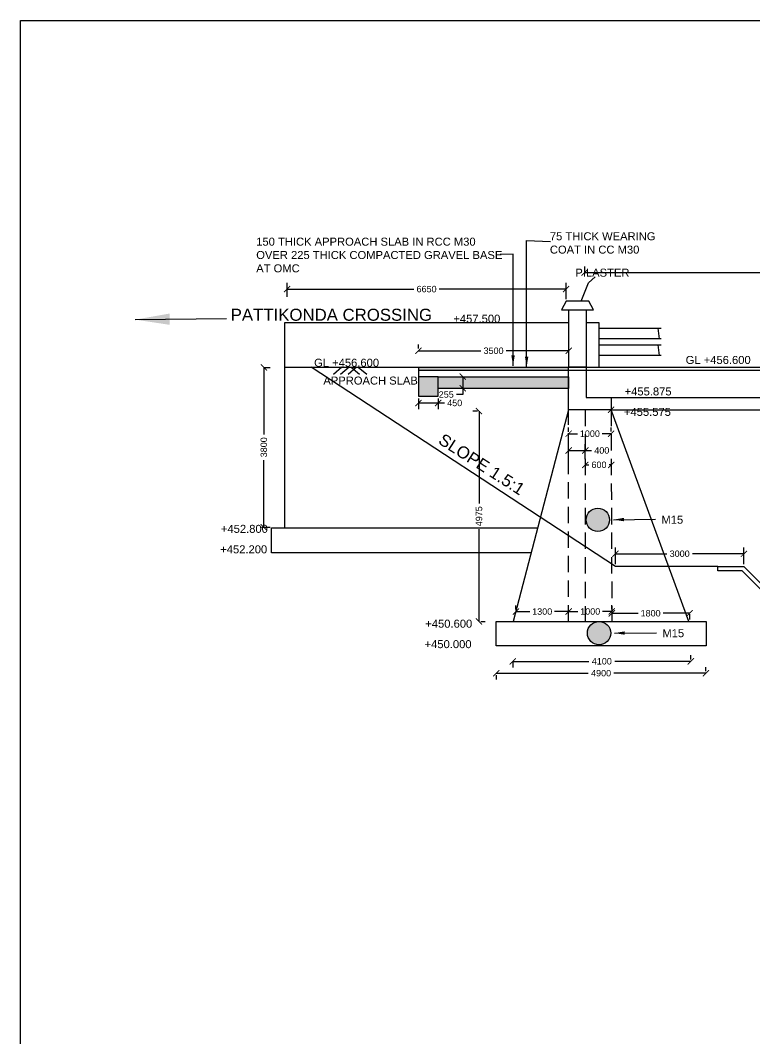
# Model space of a CAD drawing. Header units: inches. Extents: x 450 to 17534, y 459 to 10656.
# Drawn here: x 597.07 to 618.41, y 498.54 to 528.15 of the extents above; entities that cross this region are included whole.
import ezdxf

# ---------------------------------------------------------------- set-up
doc = ezdxf.new("R2010")
doc.units = ezdxf.units.IN
doc.header["$LTSCALE"] = 15
doc.header["$MEASUREMENT"] = 0
doc.linetypes.add('HIDDEN', pattern=[9.525, 6.35, -3.175])
for name, color, linetype in [('DIMENSION', 255, 'Continuous'), ('DRAWING', 7, 'Continuous'), ('HATCH', 7, 'Continuous'), ('TEXT', 255, 'Continuous')]:
    doc.layers.add(name, color=color, linetype=linetype)
doc.styles.get("Standard").update_dxf_attribs({"font": 'arial.ttf'})
doc.styles.add('TIMES NEW ROMAN', font='times.ttf')
doc.dimstyles.new('dig', dxfattribs={"dimtxt": 0.1875, "dimasz": 0.18, "dimexe": 0.18, "dimexo": 0.0625, "dimgap": 0.09, "dimtad": 0, "dimtih": 1, "dimtoh": 1, "dimdec": 4, "dimzin": 0, "dimdsep": 46, "dimtxsty": 'Standard', "dimblk": 'ARCHTICK', "dimcen": 0.09, "dimadec": 0, "dimazin": 0, "dimtfac": 1, "dimtdec": 4, "dimtofl": 0, "dimtmove": 0, "dimatfit": 3, "dimldrblk": 'ARCHTICK', "dimfxl": 1, "dimtolj": 1, "dimtzin": 0, "dimarcsym": 0})
doc.dimstyles.new('ISO-25', dxfattribs={"dimtxt": 0.636364, "dimasz": 1, "dimexe": 1.25, "dimexo": 0.625, "dimtad": 0, "dimtih": 1, "dimtoh": 1, "dimlfac": 100, "dimtxsty": 'TIMES NEW ROMAN', "dimcen": 2.5, "dimadec": 0, "dimazin": 0, "dimtfac": 1, "dimtmove": 0, "dimatfit": 3, "dimfxl": 1, "dimarcsym": 0})

# ---------------------------------------------------------------- blocks, each defined once
blk = doc.blocks.new('_ArchTick')
at = {"color": 0, "linetype": 'ByBlock', "const_width": 0.15}
blk.add_lwpolyline([(-0.5, -0.5), (0.5, 0.5)], dxfattribs=at)
blk = doc.blocks.new('*D34')
at = {"layer": 'Defpoints', "color": 0, "ltscale": 0.02, "transparency": 16777216}
for p in [(604.825, 520.334), (604.825, 520.049), (612.928, 519.984)]:
    blk.add_point(p, dxfattribs=at)
at = {"layer": 'HATCH', "color": 0, "lineweight": -2, "ltscale": 0.02, "transparency": 16777216}
for p, q in [((604.825, 520.111), (604.825, 520.514)), ((612.928, 520.046), (612.928, 520.514)), ((604.825, 520.334), (608.506, 520.334)), ((612.928, 520.334), (609.247, 520.334))]:
    blk.add_line(p, q, dxfattribs=at)
at = {"layer": 'HATCH', "color": 0, "lineweight": -2, "ltscale": 0.02, "transparency": 16777216, "xscale": 0.18, "yscale": 0.18, "zscale": 0.18, "rotation": 180}
blk.add_blockref('_ArchTick', (604.825, 520.334), dxfattribs=at)
at = {"layer": 'HATCH', "color": 0, "lineweight": -2, "ltscale": 0.02, "transparency": 16777216, "xscale": 0.18, "yscale": 0.18, "zscale": 0.18}
blk.add_blockref('_ArchTick', (612.928, 520.334), dxfattribs=at)
at = {"layer": 'HATCH', "color": 0, "ltscale": 0.02, "transparency": 16777216, "insert": (608.877, 520.334), "char_height": 0.1875, "attachment_point": 5}
blk.add_mtext('\\A1;6650', dxfattribs=at)
blk = doc.blocks.new('*D36')
at = {"layer": 'Defpoints', "color": 0, "ltscale": 0.02, "transparency": 16777216}
for p in [(626.131, 520.816), (613.47, 520.724), (626.131, 520.791)]:
    blk.add_point(p, dxfattribs=at)
at = {"layer": 'HATCH', "color": 0, "lineweight": -2, "ltscale": 0.02, "transparency": 16777216}
for p, q in [((613.47, 520.786), (613.47, 520.996)), ((613.47, 520.816), (619.367, 520.816)), ((626.131, 520.816), (620.234, 520.816)), ((626.131, 520.854), (626.131, 520.996))]:
    blk.add_line(p, q, dxfattribs=at)
at = {"layer": 'HATCH', "color": 0, "lineweight": -2, "ltscale": 0.02, "transparency": 16777216, "xscale": 0.18, "yscale": 0.18, "zscale": 0.18, "rotation": 180}
blk.add_blockref('_ArchTick', (613.47, 520.816), dxfattribs=at)
at = {"layer": 'HATCH', "color": 0, "lineweight": -2, "ltscale": 0.02, "transparency": 16777216, "xscale": 0.18, "yscale": 0.18, "zscale": 0.18}
blk.add_blockref('_ArchTick', (626.131, 520.816), dxfattribs=at)
at = {"layer": 'HATCH', "color": 0, "ltscale": 0.02, "transparency": 16777216, "insert": (619.801, 520.816), "char_height": 0.1875, "attachment_point": 5}
blk.add_mtext('\\A1;10180', dxfattribs=at)
blk = doc.blocks.new('*D72')
at = {"layer": 'Defpoints', "color": 0, "ltscale": 0.02, "transparency": 16777216}
for p in [(614.236, 516.893), (614.236, 516.824), (625.416, 516.933)]:
    blk.add_point(p, dxfattribs=at)
at = {"layer": 'HATCH', "color": 0, "lineweight": -2, "ltscale": 0.02, "transparency": 16777216}
for p, q in [((614.236, 516.83), (614.236, 516.644)), ((614.236, 516.824), (619.457, 516.824)), ((625.416, 516.824), (620.196, 516.824)), ((625.416, 516.87), (625.416, 516.644))]:
    blk.add_line(p, q, dxfattribs=at)
at = {"layer": 'HATCH', "color": 0, "lineweight": -2, "ltscale": 0.02, "transparency": 16777216, "xscale": 0.18, "yscale": 0.18, "zscale": 0.18, "rotation": 180}
blk.add_blockref('_ArchTick', (614.236, 516.824), dxfattribs=at)
at = {"layer": 'HATCH', "color": 0, "lineweight": -2, "ltscale": 0.02, "transparency": 16777216, "xscale": 0.18, "yscale": 0.18, "zscale": 0.18}
blk.add_blockref('_ArchTick', (625.416, 516.824), dxfattribs=at)
at = {"layer": 'HATCH', "color": 0, "ltscale": 0.02, "transparency": 16777216, "insert": (619.826, 516.824), "char_height": 0.1875, "attachment_point": 5}
blk.add_mtext('\\A1;9000', dxfattribs=at)
blk = doc.blocks.new('*D73')
at = {"layer": 'Defpoints', "color": 0, "ltscale": 0.02, "transparency": 16777216}
for p in [(618.096, 512.638), (614.364, 512.269), (618.096, 512.269)]:
    blk.add_point(p, dxfattribs=at)
at = {"layer": 'HATCH', "color": 0, "lineweight": -2, "ltscale": 0.02, "transparency": 16777216}
for p, q in [((614.364, 512.332), (614.364, 512.818)), ((618.096, 512.332), (618.096, 512.818)), ((614.364, 512.638), (615.861, 512.638)), ((618.096, 512.638), (616.6, 512.638))]:
    blk.add_line(p, q, dxfattribs=at)
at = {"layer": 'HATCH', "color": 0, "lineweight": -2, "ltscale": 0.02, "transparency": 16777216, "xscale": 0.18, "yscale": 0.18, "zscale": 0.18, "rotation": 180}
blk.add_blockref('_ArchTick', (614.364, 512.638), dxfattribs=at)
at = {"layer": 'HATCH', "color": 0, "lineweight": -2, "ltscale": 0.02, "transparency": 16777216, "xscale": 0.18, "yscale": 0.18, "zscale": 0.18}
blk.add_blockref('_ArchTick', (618.096, 512.638), dxfattribs=at)
at = {"layer": 'HATCH', "color": 0, "ltscale": 0.02, "transparency": 16777216, "insert": (616.23, 512.638), "char_height": 0.1875, "attachment_point": 5}
blk.add_mtext('\\A1;3000', dxfattribs=at)
blk = doc.blocks.new('*D74')
at = {"layer": 'Defpoints', "color": 0, "ltscale": 0.02, "transparency": 16777216}
for p in [(611.469, 510.957), (613.004, 510.957), (613.004, 510.957)]:
    blk.add_point(p, dxfattribs=at)
at = {"layer": 'HATCH', "color": 0, "lineweight": -2, "ltscale": 0.02, "transparency": 16777216}
for p, q in [((611.469, 511.019), (611.469, 511.137)), ((613.004, 511.019), (613.004, 511.137)), ((611.469, 510.957), (611.875, 510.957)), ((613.004, 510.957), (612.597, 510.957))]:
    blk.add_line(p, q, dxfattribs=at)
at = {"layer": 'HATCH', "color": 0, "lineweight": -2, "ltscale": 0.02, "transparency": 16777216, "xscale": 0.18, "yscale": 0.18, "zscale": 0.18, "rotation": 180}
blk.add_blockref('_ArchTick', (611.469, 510.957), dxfattribs=at)
at = {"layer": 'HATCH', "color": 0, "lineweight": -2, "ltscale": 0.02, "transparency": 16777216, "xscale": 0.18, "yscale": 0.18, "zscale": 0.18}
blk.add_blockref('_ArchTick', (613.004, 510.957), dxfattribs=at)
at = {"layer": 'HATCH', "color": 0, "ltscale": 0.02, "transparency": 16777216, "insert": (612.236, 510.957), "char_height": 0.1875, "attachment_point": 5}
blk.add_mtext('\\A1;1300', dxfattribs=at)
blk = doc.blocks.new('*D75')
at = {"layer": 'Defpoints', "color": 0, "ltscale": 0.02, "transparency": 16777216}
for p in [(613.004, 510.957), (614.258, 510.961), (614.258, 510.961)]:
    blk.add_point(p, dxfattribs=at)
at = {"layer": 'HATCH', "color": 0, "lineweight": -2, "ltscale": 0.02, "transparency": 16777216}
for p, q in [((613.004, 511.019), (613.004, 511.141)), ((614.258, 511.024), (614.258, 511.141)), ((613.004, 510.961), (613.27, 510.961)), ((614.258, 510.961), (613.991, 510.961))]:
    blk.add_line(p, q, dxfattribs=at)
at = {"layer": 'HATCH', "color": 0, "lineweight": -2, "ltscale": 0.02, "transparency": 16777216, "xscale": 0.18, "yscale": 0.18, "zscale": 0.18, "rotation": 180}
blk.add_blockref('_ArchTick', (613.004, 510.961), dxfattribs=at)
at = {"layer": 'HATCH', "color": 0, "lineweight": -2, "ltscale": 0.02, "transparency": 16777216, "xscale": 0.18, "yscale": 0.18, "zscale": 0.18}
blk.add_blockref('_ArchTick', (614.258, 510.961), dxfattribs=at)
at = {"layer": 'HATCH', "color": 0, "ltscale": 0.02, "transparency": 16777216, "insert": (613.631, 510.961), "char_height": 0.1875, "attachment_point": 5}
blk.add_mtext('\\A1;1000', dxfattribs=at)
blk = doc.blocks.new('*D76')
at = {"layer": 'Defpoints', "color": 0, "ltscale": 0.02, "transparency": 16777216}
for p in [(614.258, 510.961), (616.514, 510.946), (616.514, 510.908)]:
    blk.add_point(p, dxfattribs=at)
at = {"layer": 'HATCH', "color": 0, "lineweight": -2, "ltscale": 0.02, "transparency": 16777216}
for p, q in [((614.258, 510.908), (615.025, 510.908)), ((614.258, 510.899), (614.258, 510.728)), ((616.514, 510.908), (615.746, 510.908)), ((616.514, 510.884), (616.514, 510.728))]:
    blk.add_line(p, q, dxfattribs=at)
at = {"layer": 'HATCH', "color": 0, "lineweight": -2, "ltscale": 0.02, "transparency": 16777216, "xscale": 0.18, "yscale": 0.18, "zscale": 0.18, "rotation": 180}
blk.add_blockref('_ArchTick', (614.258, 510.908), dxfattribs=at)
at = {"layer": 'HATCH', "color": 0, "lineweight": -2, "ltscale": 0.02, "transparency": 16777216, "xscale": 0.18, "yscale": 0.18, "zscale": 0.18}
blk.add_blockref('_ArchTick', (616.514, 510.908), dxfattribs=at)
at = {"layer": 'HATCH', "color": 0, "ltscale": 0.02, "transparency": 16777216, "insert": (615.386, 510.908), "char_height": 0.1875, "attachment_point": 5}
blk.add_mtext('\\A1;1800', dxfattribs=at)
blk = doc.blocks.new('*D77')
at = {"layer": 'Defpoints', "color": 0, "ltscale": 0.02, "transparency": 16777216}
for p in [(611.382, 509.572), (616.554, 509.511), (616.554, 509.501)]:
    blk.add_point(p, dxfattribs=at)
at = {"layer": 'HATCH', "color": 0, "lineweight": -2, "ltscale": 0.02, "transparency": 16777216}
for p, q in [((616.554, 509.564), (616.554, 509.691)), ((611.382, 509.511), (613.595, 509.511)), ((611.382, 509.51), (611.382, 509.331)), ((616.554, 509.511), (614.342, 509.511))]:
    blk.add_line(p, q, dxfattribs=at)
at = {"layer": 'HATCH', "color": 0, "lineweight": -2, "ltscale": 0.02, "transparency": 16777216, "xscale": 0.18, "yscale": 0.18, "zscale": 0.18, "rotation": 180}
blk.add_blockref('_ArchTick', (611.382, 509.511), dxfattribs=at)
at = {"layer": 'HATCH', "color": 0, "lineweight": -2, "ltscale": 0.02, "transparency": 16777216, "xscale": 0.18, "yscale": 0.18, "zscale": 0.18}
blk.add_blockref('_ArchTick', (616.554, 509.511), dxfattribs=at)
at = {"layer": 'HATCH', "color": 0, "ltscale": 0.02, "transparency": 16777216, "insert": (613.968, 509.511), "char_height": 0.1875, "attachment_point": 5}
blk.add_mtext('\\A1;4100', dxfattribs=at)
blk = doc.blocks.new('*D78')
at = {"layer": 'Defpoints', "color": 0, "ltscale": 0.02, "transparency": 16777216}
for p in [(610.9, 509.176), (616.995, 509.165), (616.995, 509.165)]:
    blk.add_point(p, dxfattribs=at)
at = {"layer": 'HATCH', "color": 0, "lineweight": -2, "ltscale": 0.02, "transparency": 16777216}
for p, q in [((616.995, 509.228), (616.995, 509.345)), ((610.9, 509.165), (613.574, 509.165)), ((610.9, 509.113), (610.9, 508.985)), ((616.995, 509.165), (614.321, 509.165))]:
    blk.add_line(p, q, dxfattribs=at)
at = {"layer": 'HATCH', "color": 0, "lineweight": -2, "ltscale": 0.02, "transparency": 16777216, "xscale": 0.18, "yscale": 0.18, "zscale": 0.18, "rotation": 180}
blk.add_blockref('_ArchTick', (610.9, 509.165), dxfattribs=at)
at = {"layer": 'HATCH', "color": 0, "lineweight": -2, "ltscale": 0.02, "transparency": 16777216, "xscale": 0.18, "yscale": 0.18, "zscale": 0.18}
blk.add_blockref('_ArchTick', (616.995, 509.165), dxfattribs=at)
at = {"layer": 'HATCH', "color": 0, "ltscale": 0.02, "transparency": 16777216, "insert": (613.947, 509.165), "char_height": 0.1875, "attachment_point": 5}
blk.add_mtext('\\A1;4900', dxfattribs=at)
blk = doc.blocks.new('*D79')
at = {"layer": 'Defpoints', "color": 0, "ltscale": 0.02, "transparency": 16777216}
for p in [(610.4, 516.788), (610.418, 516.788), (610.387, 510.671)]:
    blk.add_point(p, dxfattribs=at)
at = {"layer": 'HATCH', "color": 0, "lineweight": -2, "ltscale": 0.02, "transparency": 16777216}
for p, q in [((610.355, 516.788), (610.22, 516.788)), ((610.4, 516.788), (610.4, 514.104)), ((610.4, 510.671), (610.4, 513.355)), ((610.45, 510.671), (610.58, 510.671))]:
    blk.add_line(p, q, dxfattribs=at)
at = {"layer": 'HATCH', "color": 0, "lineweight": -2, "ltscale": 0.02, "transparency": 16777216, "xscale": 0.18, "yscale": 0.18, "zscale": 0.18}
for p, rotation in [((610.4, 516.788), 90), ((610.4, 510.671), 270)]:
    blk.add_blockref('_ArchTick', p, dxfattribs=dict(at, rotation=rotation))
at = {"layer": 'HATCH', "color": 0, "ltscale": 0.02, "transparency": 16777216, "insert": (610.4, 513.729), "char_height": 0.1875, "attachment_point": 5, "rotation": 90}
blk.add_mtext('\\A1;4975', dxfattribs=at)
blk = doc.blocks.new('*D80')
at = {"layer": 'Defpoints', "color": 0, "ltscale": 0.02, "transparency": 16777216}
for p in [(604.107, 518.056), (604.148, 518.056), (604.014, 513.411)]:
    blk.add_point(p, dxfattribs=at)
at = {"layer": 'HATCH', "color": 0, "lineweight": -2, "ltscale": 0.02, "transparency": 16777216}
for p, q in [((604.148, 518.056), (604.148, 516.103)), ((604.169, 518.056), (604.328, 518.056)), ((604.148, 513.411), (604.148, 515.364)), ((604.077, 513.411), (604.328, 513.411))]:
    blk.add_line(p, q, dxfattribs=at)
at = {"layer": 'HATCH', "color": 0, "lineweight": -2, "ltscale": 0.02, "transparency": 16777216, "xscale": 0.18, "yscale": 0.18, "zscale": 0.18}
for p, rotation in [((604.148, 518.056), 90), ((604.148, 513.411), 270)]:
    blk.add_blockref('_ArchTick', p, dxfattribs=dict(at, rotation=rotation))
at = {"layer": 'HATCH', "color": 0, "ltscale": 0.02, "transparency": 16777216, "insert": (604.148, 515.734), "char_height": 0.1875, "attachment_point": 5, "rotation": 90}
blk.add_mtext('\\A1;3800', dxfattribs=at)
blk = doc.blocks.new('*D81')
at = {"layer": 'Defpoints', "color": 0, "ltscale": 0.02, "transparency": 16777216}
for p in [(608.639, 518.541), (613.008, 518.541), (613.008, 518.541)]:
    blk.add_point(p, dxfattribs=at)
at = {"layer": 'HATCH', "color": 0, "lineweight": -2, "ltscale": 0.02, "transparency": 16777216}
for p, q in [((608.639, 518.603), (608.639, 518.721)), ((608.639, 518.541), (610.454, 518.541)), ((613.008, 518.541), (611.193, 518.541)), ((613.008, 518.603), (613.008, 518.721))]:
    blk.add_line(p, q, dxfattribs=at)
at = {"layer": 'HATCH', "color": 0, "lineweight": -2, "ltscale": 0.02, "transparency": 16777216, "xscale": 0.18, "yscale": 0.18, "zscale": 0.18, "rotation": 180}
blk.add_blockref('_ArchTick', (608.639, 518.541), dxfattribs=at)
at = {"layer": 'HATCH', "color": 0, "lineweight": -2, "ltscale": 0.02, "transparency": 16777216, "xscale": 0.18, "yscale": 0.18, "zscale": 0.18}
blk.add_blockref('_ArchTick', (613.008, 518.541), dxfattribs=at)
at = {"layer": 'HATCH', "color": 0, "ltscale": 0.02, "transparency": 16777216, "insert": (610.823, 518.541), "char_height": 0.1875, "attachment_point": 5}
blk.add_mtext('\\A1;3500', dxfattribs=at)
blk = doc.blocks.new('*D82')
at = {"layer": 'Defpoints', "color": 0, "ltscale": 0.02, "transparency": 16777216}
for p in [(609.791, 517.788), (609.791, 517.449), (609.927, 517.449)]:
    blk.add_point(p, dxfattribs=at)
at = {"layer": 'HATCH', "color": 0, "lineweight": -2, "ltscale": 0.02, "transparency": 16777216}
for p, q in [((609.854, 517.788), (610.107, 517.788)), ((609.927, 517.788), (609.927, 517.449)), ((609.927, 517.269), (609.747, 517.269)), ((609.854, 517.449), (610.107, 517.449)), ((609.927, 517.449), (609.927, 517.269))]:
    blk.add_line(p, q, dxfattribs=at)
at = {"layer": 'HATCH', "color": 0, "lineweight": -2, "ltscale": 0.02, "transparency": 16777216, "xscale": 0.18, "yscale": 0.18, "zscale": 0.18}
for p, rotation in [((609.927, 517.788), 90), ((609.927, 517.449), 270)]:
    blk.add_blockref('_ArchTick', p, dxfattribs=dict(at, rotation=rotation))
at = {"layer": 'HATCH', "color": 0, "ltscale": 0.02, "transparency": 16777216, "insert": (609.448, 517.269), "char_height": 0.1875, "attachment_point": 5}
blk.add_mtext('\\A1;255', dxfattribs=at)
blk = doc.blocks.new('*D83')
at = {"layer": 'Defpoints', "color": 0, "ltscale": 0.02, "transparency": 16777216}
for p in [(608.639, 517.216), (609.213, 517.216), (609.213, 517.023)]:
    blk.add_point(p, dxfattribs=at)
at = {"layer": 'HATCH', "color": 0, "lineweight": -2, "ltscale": 0.02, "transparency": 16777216}
for p, q in [((608.639, 517.154), (608.639, 516.843)), ((608.639, 517.023), (609.213, 517.023)), ((609.213, 517.154), (609.213, 516.843)), ((609.213, 517.023), (609.393, 517.023))]:
    blk.add_line(p, q, dxfattribs=at)
at = {"layer": 'HATCH', "color": 0, "lineweight": -2, "ltscale": 0.02, "transparency": 16777216, "xscale": 0.18, "yscale": 0.18, "zscale": 0.18, "rotation": 180}
blk.add_blockref('_ArchTick', (608.639, 517.023), dxfattribs=at)
at = {"layer": 'HATCH', "color": 0, "lineweight": -2, "ltscale": 0.02, "transparency": 16777216, "xscale": 0.18, "yscale": 0.18, "zscale": 0.18}
blk.add_blockref('_ArchTick', (609.213, 517.023), dxfattribs=at)
at = {"layer": 'HATCH', "color": 0, "ltscale": 0.02, "transparency": 16777216, "insert": (609.694, 517.023), "char_height": 0.1875, "attachment_point": 5}
blk.add_mtext('\\A1;450', dxfattribs=at)
blk = doc.blocks.new('*D84')
at = {"layer": 'Defpoints', "color": 0, "ltscale": 0.02, "transparency": 16777216}
for p in [(613.004, 516.126), (614.239, 516.13), (614.239, 516.13)]:
    blk.add_point(p, dxfattribs=at)
at = {"layer": 'HATCH', "color": 0, "lineweight": -2, "ltscale": 0.02, "transparency": 16777216}
for p, q in [((613.004, 516.188), (613.004, 516.31)), ((613.004, 516.13), (613.26, 516.13)), ((614.239, 516.13), (613.982, 516.13)), ((614.239, 516.193), (614.239, 516.31))]:
    blk.add_line(p, q, dxfattribs=at)
at = {"layer": 'HATCH', "color": 0, "lineweight": -2, "ltscale": 0.02, "transparency": 16777216, "xscale": 0.18, "yscale": 0.18, "zscale": 0.18, "rotation": 180}
blk.add_blockref('_ArchTick', (613.004, 516.13), dxfattribs=at)
at = {"layer": 'HATCH', "color": 0, "lineweight": -2, "ltscale": 0.02, "transparency": 16777216, "xscale": 0.18, "yscale": 0.18, "zscale": 0.18}
blk.add_blockref('_ArchTick', (614.239, 516.13), dxfattribs=at)
at = {"layer": 'HATCH', "color": 0, "ltscale": 0.02, "transparency": 16777216, "insert": (613.621, 516.13), "char_height": 0.1875, "attachment_point": 5}
blk.add_mtext('\\A1;1000', dxfattribs=at)
blk = doc.blocks.new('*D85')
at = {"layer": 'Defpoints', "color": 0, "ltscale": 0.02, "transparency": 16777216}
for p in [(613.488, 515.642), (613.004, 515.329), (613.488, 515.329)]:
    blk.add_point(p, dxfattribs=at)
at = {"layer": 'HATCH', "color": 0, "lineweight": -2, "ltscale": 0.02, "transparency": 16777216}
for p, q in [((613.004, 515.391), (613.004, 515.822)), ((613.488, 515.391), (613.488, 515.822)), ((613.004, 515.642), (613.488, 515.642)), ((613.488, 515.642), (613.668, 515.642))]:
    blk.add_line(p, q, dxfattribs=at)
at = {"layer": 'HATCH', "color": 0, "lineweight": -2, "ltscale": 0.02, "transparency": 16777216, "xscale": 0.18, "yscale": 0.18, "zscale": 0.18, "rotation": 180}
blk.add_blockref('_ArchTick', (613.004, 515.642), dxfattribs=at)
at = {"layer": 'HATCH', "color": 0, "lineweight": -2, "ltscale": 0.02, "transparency": 16777216, "xscale": 0.18, "yscale": 0.18, "zscale": 0.18}
blk.add_blockref('_ArchTick', (613.488, 515.642), dxfattribs=at)
at = {"layer": 'HATCH', "color": 0, "ltscale": 0.02, "transparency": 16777216, "insert": (613.968, 515.642), "char_height": 0.1875, "attachment_point": 5}
blk.add_mtext('\\A1;400', dxfattribs=at)
blk = doc.blocks.new('*D86')
at = {"layer": 'Defpoints', "color": 0, "ltscale": 0.02, "transparency": 16777216}
for p in [(613.488, 515.329), (614.242, 515.331), (614.242, 515.225)]:
    blk.add_point(p, dxfattribs=at)
at = {"layer": 'HATCH', "color": 0, "lineweight": -2, "ltscale": 0.02, "transparency": 16777216}
for p, q in [((613.488, 515.266), (613.488, 515.045)), ((613.488, 515.225), (613.588, 515.225)), ((614.242, 515.225), (614.183, 515.225)), ((614.242, 515.269), (614.242, 515.045))]:
    blk.add_line(p, q, dxfattribs=at)
at = {"layer": 'HATCH', "color": 0, "lineweight": -2, "ltscale": 0.02, "transparency": 16777216, "xscale": 0.18, "yscale": 0.18, "zscale": 0.18, "rotation": 180}
blk.add_blockref('_ArchTick', (613.488, 515.225), dxfattribs=at)
at = {"layer": 'HATCH', "color": 0, "lineweight": -2, "ltscale": 0.02, "transparency": 16777216, "xscale": 0.18, "yscale": 0.18, "zscale": 0.18}
blk.add_blockref('_ArchTick', (614.242, 515.225), dxfattribs=at)
at = {"layer": 'HATCH', "color": 0, "ltscale": 0.02, "transparency": 16777216, "insert": (613.886, 515.225), "char_height": 0.1875, "attachment_point": 5}
blk.add_mtext('\\A1;600', dxfattribs=at)

msp = doc.modelspace()

# ---------------------------------------------------------------- hatches: boundary and pattern name
at = {"layer": 'HATCH', "linetype": 'HIDDEN'}
h = msp.add_hatch(dxfattribs=at)
h.set_pattern_fill('AR-CONC', color=256, scale=0.018017, style=0)
h.set_pattern_definition([(50, (0, 0), (0.129227675, -0.011305957), [0.013512636, -0.148638994]), (355, (0, 0), (-0.024998617, 0.135521312), [0.010810109, -0.118911195]), (100.451444, (0.01077, -0.00094), (0.104229058, 0.124215354), [0.011483973, -0.126323707]), (46.1842, (0, 0.03603), (0.192283246, -0.029821357), [0.020268954, -0.22295849]), (96.635635, (0.01602, 0.03355), (0.16839662, 0.175505465), [0.01722597, -0.189485667]), (351.184164, (0, 0.03603), (0.16839662, 0.175505465), [0.016215163, -0.178366793]), (21, (0.01802, 0.02703), (0.107543835, -0.072539233), [0.013512636, -0.148638994]), (326, (0.01802, 0.02703), (0.043837753, 0.13064918), [0.010810109, -0.118911195]), (71.451445, (0.02698, 0.02098), (0.151381587, 0.058109947), [0.011483973, -0.126323707]), (37.5, (0, 0), (0.0021908226, 0.059976979), [0, -0.1174698475, 0, -0.12071288, 0, -0.1193616165]), (7.5, (0, 0), (0.047396838, 0.0710605577), [0, -0.0688243585, 0, -0.1147673203, 0, -0.0454925406]), (327.5, (-0.040178, 0), (0.0961779757, -0.004063677), [0, -0.0450421194, 0, -0.1405314126, 0, -0.1864743744]), (317.5, (-0.058194, 0), (0.105071764, 0.018035762), [0, -0.058554755, 0, -0.093327271, 0, -0.132423831])])
h.paths.add_polyline_path([(613.0035, 518.06903), (608.63894, 518.06903), (608.63894, 517.97938), (613.0035, 517.97938)])
h.paths.add_polyline_path([(613.0035, 517.78774), (609.21345, 517.78774), (609.21345, 517.44855), (613.0035, 517.44855)])
h.paths.add_polyline_path([(609.21345, 517.78774), (608.63894, 517.78774), (608.63894, 517.21643), (609.21345, 517.21643)])
h = msp.add_hatch(dxfattribs=at)
h.set_pattern_fill('AR-CONC', color=256, scale=0.018017, style=0)
h.set_pattern_definition([(50, (-0.15514, 0.02999), (0.129227675, -0.011305957), [0.013512636, -0.148638994]), (355, (-0.15514, 0.02999), (-0.024998617, 0.135521312), [0.010810109, -0.118911195]), (100.451444, (-0.14437, 0.02905), (0.104229058, 0.124215354), [0.011483973, -0.126323707]), (46.1842, (-0.15514, 0.06603), (0.192283246, -0.029821357), [0.020268954, -0.22295849]), (96.635635, (-0.13911, 0.06354), (0.16839662, 0.175505465), [0.01722597, -0.189485667]), (351.184164, (-0.15514, 0.06603), (0.16839662, 0.175505465), [0.016215163, -0.178366793]), (21, (-0.13712, 0.05702), (0.107543835, -0.072539233), [0.013512636, -0.148638994]), (326, (-0.13712, 0.05702), (0.043837753, 0.13064918), [0.010810109, -0.118911195]), (71.451445, (-0.12816, 0.05097), (0.151381587, 0.058109947), [0.011483973, -0.126323707]), (37.5, (-0.155135, 0.02999), (0.0021908226, 0.059976979), [0, -0.1174698475, 0, -0.12071288, 0, -0.1193616165]), (7.5, (-0.155135, 0.02999), (0.047396838, 0.0710605577), [0, -0.0688243585, 0, -0.1147673203, 0, -0.0454925406]), (327.5, (-0.195313, 0.02999), (0.0961779757, -0.004063677), [0, -0.0450421194, 0, -0.1405314126, 0, -0.1864743744]), (317.5, (-0.21333, 0.02999), (0.105071764, 0.018035762), [0, -0.058554755, 0, -0.093327271, 0, -0.132423831])])
h.paths.add_polyline_path([(614.09209, 513.86548, 0.6670614), (613.51345, 513.62475, 0.669654), (614.09381, 513.38575)])
h.paths.add_polyline_path([(614.22267, 510.33113, 1), (613.54388, 510.33113, 1)])
h.paths.add_polyline_path([(614.19224, 513.62475, 0.19971586), (614.09209, 513.86548), (614.09381, 513.38575, 0.19785297)])

# ---------------------------------------------------------------- linework, layer by layer
at = {"layer": 'DIMENSION', "ltscale": 0.02}
msp.add_lwpolyline([(613.36581, 519.98359), (613.58358, 520.51392), (613.77522, 520.68952)], dxfattribs=at)
at = {"layer": 'DRAWING', "ltscale": 0.02}
for p, q in [((613.8912, 519.19918), (615.6959, 519.19918)), ((613.8912, 518.89179), (613.8912, 519.19918)), ((615.6959, 518.89179), (613.8912, 518.89179)), ((613.8912, 518.71102), (615.6959, 518.71102)), ((615.6959, 518.40363), (613.8912, 518.40363))]:
    msp.add_line(p, q, dxfattribs=at)
at = {"layer": 'DRAWING', "linetype": 'HIDDEN', "ltscale": 0.005}
for p, q in [((613.0035, 510.67112), (613.0035, 516.82807)), ((614.2365, 516.82807), (614.25857, 510.67112))]:
    msp.add_line(p, q, dxfattribs=at)
at = {"layer": 'DRAWING', "ltscale": 0.02}
for points in [[(612.79293, 519.73238), (613.72958, 519.73238), (613.59184, 519.9836), (612.92795, 519.9836)], [(613.50873, 518.06903), (613.00751, 518.06903), (613.00751, 519.73238), (613.50873, 519.73238)], [(613.50873, 518.06903), (613.8912, 518.06903), (613.8912, 519.35302), (613.50873, 519.35302)], [(610.89953, 510.67112), (616.99524, 510.67112), (616.99524, 509.96176), (610.89953, 509.96176)]]:
    msp.add_lwpolyline(points, close=True, dxfattribs=at)
for points in [[(613.00751, 519.35302), (604.74924, 519.35302), (604.74924, 513.3921)], [(615.64667, 518.89179), (615.61021, 519.19918)], [(615.64667, 518.40363), (615.61021, 518.71102)], [(604.74924, 518.06903), (626.13511, 518.06903)], [(617.33758, 512.26929), (614.36409, 512.26929), (605.52799, 518.06903)], [(606.41882, 518.06903), (606.16882, 517.85531)], [(606.62562, 518.06903), (606.37562, 517.85531)], [(606.84508, 518.06903), (606.59507, 517.85531)], [(606.68317, 518.06903), (606.92777, 517.8571)], [(606.89363, 518.06903), (607.13823, 517.8571)], [(608.63894, 518.06903), (608.63894, 517.21643), (609.21345, 517.21643), (609.21345, 517.78774), (608.63894, 517.78774)], [(608.63894, 517.97938), (626.13511, 517.97938)], [(613.0035, 516.82807), (613.0035, 518.06903)], [(613.50873, 518.06903), (613.50873, 517.1797), (614.23524, 517.1797), (614.2365, 516.82807)], [(609.21345, 517.78774), (613.0035, 517.78774), (613.0035, 517.44855), (609.21345, 517.44855)], [(614.23524, 517.1797), (632.47072, 517.1797)], [(616.49645, 510.67112), (614.2365, 516.82807), (613.0035, 516.82807), (611.3939, 510.67112)], [(611.91547, 512.66619), (604.36723, 512.66619), (604.36723, 513.3921), (612.10524, 513.3921)], [(632.47641, 505.19924), (624.94985, 505.19924), (618.04235, 512.13961), (617.33758, 512.13961), (617.33758, 512.26929), (618.09624, 512.26929), (625.01129, 505.34196), (632.47321, 505.34196)]]:
    msp.add_lwpolyline(points, dxfattribs=at)
at = {"layer": 'DRAWING', "linetype": 'HIDDEN', "ltscale": 0.005}
msp.add_lwpolyline([(613.48754, 516.82807), (613.48754, 510.67112)], dxfattribs=at)
at = {"layer": 'HATCH', "ltscale": 0.02}
msp.add_lwpolyline([(597.07464, 528.14824), (695.6838, 528.14824), (695.6838, 459.02232), (597.07464, 459.02232)], close=True, dxfattribs=at)
for centre in [(613.85285, 513.62475), (613.88746, 510.33189)]:
    msp.add_circle(centre, 0.33939, dxfattribs=at)

# ---------------------------------------------------------------- texts
at = {"layer": 'TEXT', "attachment_point": 1}
for s, insert, char_height, width in [('75 THICK WEARING COAT IN CC M30', (612.45902, 521.98667), 0.2326387, 3.4514203), ('150 THICK APPROACH SLAB IN RCC M30 OVER 225 THICK COMPACTED GRAVEL BASE AT OMC', (603.92713, 521.82981), 0.2326387, 7.2027839), ('PILASTER', (613.19927, 520.92855), 0.232639, 1.5695429), ('PATTIKONDA CROSSING', (603.18541, 519.7628), 0.348958, 7.8070281), ('  +457.500', (609.47419, 519.59057), 0.232639, 1.8896533), ('GL +456.600', (605.60846, 518.3096), 0.2326387, 1.8896533), ('GL +456.600', (616.40494, 518.3907), 0.2326387, 1.8896533), ('APPROACH SLAB', (605.87742, 517.79085), 0.2326387, 2.9295858), ('  +455.875', (614.45066, 517.47488), 0.232639, 1.8896533), ('  +455.575', (614.43079, 516.87998), 0.232639, 1.8896533), (' M15', (615.61006, 513.74545), 0.232639, 0.7118267), ('  +452.800', (602.72072, 513.47963), 0.232639, 1.8896533), ('  +452.200', (602.70085, 512.88473), 0.232639, 1.8896533), ('  +450.600', (608.65823, 510.72194), 0.232639, 1.8896533), (' M15', (615.63742, 510.44614), 0.232639, 0.7118267), ('  +450.000', (608.63836, 510.12704), 0.232639, 1.8896533)]:
    msp.add_mtext(s, dxfattribs=dict(at, insert=insert, char_height=char_height, width=width))
at = {"layer": 'TEXT', "insert": (609.37784, 516.15776), "char_height": 0.348958, "width": 3.3136104, "attachment_point": 1, "rotation": 327.232822}
msp.add_mtext('SLOPE 1.5:1', dxfattribs=at)

# ---------------------------------------------------------------- dimensions: what is measured, and where the dimension line sits
at = {"layer": 'HATCH', "ltscale": 0.02}
for base, p1, p2, text, picture, middle in [((626.13104, 520.81553), (613.47001, 520.72369), (626.13104, 520.79116), '10180', '*D36', (619.80053, 520.81553)), ((604.82535, 520.33402), (612.92795, 519.9836), (604.82535, 520.0486), '6650', '*D34', (608.87665, 520.33402)), ((613.00751, 518.54095), (608.63894, 518.54095), (613.00751, 518.54095), '3500', '*D81', (610.82322, 518.54095)), ((609.21345, 517.02333), (608.63894, 517.21643), (609.21345, 517.21643), '450', '*D83', (609.69404, 517.02333)), ((614.23627, 516.82408), (625.41617, 516.93282), (614.23627, 516.89275), '9000', '*D72', (619.82622, 516.82408)), ((614.239, 516.13029), (613.0035, 516.12586), (614.239, 516.13029), '1000', '*D84', (613.62125, 516.13029)), ((613.48754, 515.6424), (613.0035, 515.32878), (613.48754, 515.32878), '400', '*D85', (613.96812, 515.6424)), ((618.09624, 512.63798), (614.36409, 512.26929), (618.09624, 512.26929), '3000', '*D73', (616.23016, 512.63798)), ((613.0035, 510.95659), (611.46853, 510.95659), (613.0035, 510.95659), '1300', '*D74', (612.23602, 510.95659)), ((614.25753, 510.96108), (613.0035, 510.95659), (614.25753, 510.96108), '1000', '*D75', (613.63052, 510.96108)), ((616.51375, 510.90781), (614.25753, 510.96108), (616.51375, 510.94605), '1800', '*D76', (615.38564, 510.90781)), ((616.55445, 509.51138), (611.38181, 509.57243), (616.55445, 509.5012), '4100', '*D77', (613.96813, 509.51138)), ((616.99524, 509.16543), (610.89953, 509.1756), (616.99524, 509.16543), '4900', '*D78', (613.94739, 509.16543))]:
    dim = msp.add_linear_dim(base=base, p1=p1, p2=p2, text=text, dimstyle='dig', dxfattribs=at)
    dim.commit()
    dim.dimension.update_dxf_attribs({"geometry": picture, "text_midpoint": middle})
for base, p1, p2, text, picture, middle in [((604.14784, 518.05645), (604.01416, 513.41135), (604.10674, 518.05645), '3800', '*D80', (604.14784, 515.7339)), ((610.39986, 516.78785), (610.38721, 510.67112), (610.41787, 516.78785), '4975', '*D79', (610.39986, 513.72948))]:
    dim = msp.add_linear_dim(base=base, p1=p1, p2=p2, angle=90, text=text, dimstyle='dig', dxfattribs=at)
    dim.commit()
    dim.dimension.update_dxf_attribs({"geometry": picture, "text_midpoint": middle, "text_rotation": 90})
dim = msp.add_linear_dim(base=(609.92748, 517.44855), p1=(609.7911, 517.78774), p2=(609.7911, 517.44855), angle=90, text='255', dimstyle='dig', dxfattribs=at)
dim.commit()
dim.dimension.update_dxf_attribs({"geometry": '*D82', "text_midpoint": (609.44805, 517.26855)})
dim = msp.add_linear_dim(base=(614.24186, 515.22549), p1=(613.48754, 515.32878), p2=(614.24186, 515.33149), text='600', dimstyle='dig', dxfattribs=at)
dim.commit()
dim.dimension.update_dxf_attribs({"geometry": '*D86', "text_midpoint": (613.88582, 515.22549), "dimtype": 160})

# ---------------------------------------------------------------- leaders
at = {"layer": 'TEXT', "ltscale": 0.02}
for points, override in [([(611.78415, 518.06902), (611.78415, 521.75216), (612.47593, 521.72169)], {"dimasz": 0.3}), ([(611.38975, 518.10492), (611.3897, 521.34846), (611.01317, 521.34407)], {"dimasz": 0.3}), ([(600.41242, 519.44694), (603.06455, 519.47966)], {"dimgap": 0.625, "dimtad": 0}), ([(614.30838, 513.62992), (615.5281, 513.64245)], {"dimasz": 0.3, "dimgap": 0.625, "dimtad": 0}), ([(614.33575, 510.33061), (615.55546, 510.34314)], {"dimasz": 0.3, "dimgap": 0.625, "dimtad": 0})]:
    msp.add_leader(points, dimstyle='ISO-25', override=override, dxfattribs=at)

doc.saveas('drawing.dxf')
